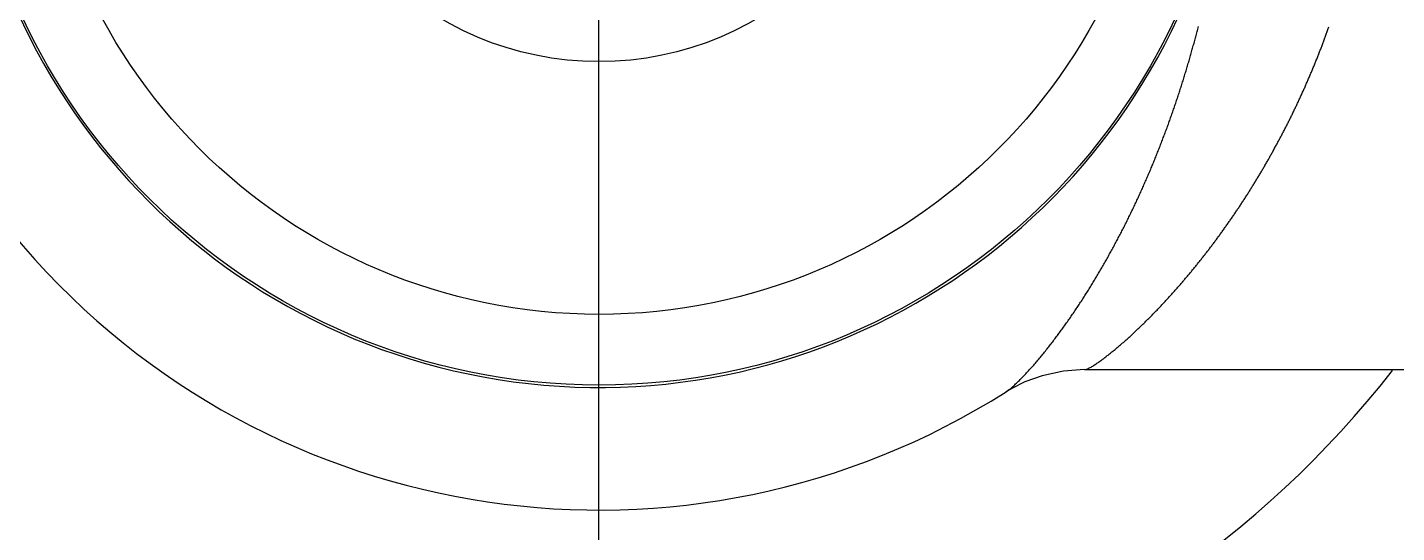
# Model space of a CAD drawing. Header units: millimetres. Extents: x 0 to 3800, y -67 to 2530.
# Drawn here: x 3226.55 to 3271.89, y 866.88 to 883.6 of the extents above; entities that cross this region are included whole.
import ezdxf
from ezdxf.lldxf.tags import DXFTag

# ---------------------------------------------------------------- set-up
doc = ezdxf.new("R2010")
doc.units = ezdxf.units.MM
doc.layers.add('내부선 및 부속', color=4, linetype='Continuous')
doc.layers.add('중심선', color=1, linetype='DASHED')
tags = doc.linetypes.add('DASHDOT', pattern=[70, 31, -13, 13, -13]).pattern_tags.tags
tags[10:11] = [DXFTag(74, 4), DXFTag(75, 0), DXFTag(340, '0'), DXFTag(46, 0.0), DXFTag(50, 0.0), DXFTag(44, 0.0), DXFTag(45, 0.0)]
tags[8:9] = [DXFTag(74, 4), DXFTag(75, 0), DXFTag(340, '0'), DXFTag(46, 0.0), DXFTag(50, 0.0), DXFTag(44, 0.0), DXFTag(45, 0.0)]
tags[6:7] = [DXFTag(74, 4), DXFTag(75, 0), DXFTag(340, '0'), DXFTag(46, 0.0), DXFTag(50, 0.0), DXFTag(44, 0.0), DXFTag(45, 0.0)]
tags[4:5] = [DXFTag(74, 4), DXFTag(75, 0), DXFTag(340, '0'), DXFTag(46, 0.0), DXFTag(50, 0.0), DXFTag(44, 0.0), DXFTag(45, 0.0)]
tags = doc.linetypes.add('DASHED', pattern=[25.72, 12.86, -12.86]).pattern_tags.tags
tags[6:7] = [DXFTag(74, 4), DXFTag(75, 0), DXFTag(340, '0'), DXFTag(46, 0.0), DXFTag(50, 0.0), DXFTag(44, 0.0), DXFTag(45, 0.0)]
tags[4:5] = [DXFTag(74, 4), DXFTag(75, 0), DXFTag(340, '0'), DXFTag(46, 0.0), DXFTag(50, 0.0), DXFTag(44, 0.0), DXFTag(45, 0.0)]

msp = doc.modelspace()

# ---------------------------------------------------------------- linework, layer by layer
at = {"layer": '내부선 및 부속', "linetype": 'Continuous'}
for p, q in [((3261.559, 872.271), (3281.023, 872.271)), ((3261.559, 872.271), (3281.023, 872.271)), ((3258.938, 871.524), (3258.947, 871.53)), ((3259.144, 871.648), (3258.958, 871.537))]:
    msp.add_line(p, q, dxfattribs=at)
at = {"layer": '내부선 및 부속', "linetype": 'Continuous', "flags": 128}
for points in [[(3259.044, 871.598), (3259.079, 871.625), (3259.112, 871.652), (3259.145, 871.68), (3259.178, 871.708), (3259.211, 871.737), (3259.243, 871.766), (3259.274, 871.796), (3259.306, 871.826), (3259.337, 871.856), (3259.368, 871.886), (3259.399, 871.916), (3259.43, 871.947), (3259.46, 871.978), (3259.49, 872.009), (3259.521, 872.04), (3259.551, 872.071), (3259.58, 872.102), (3259.61, 872.134), (3259.64, 872.166), (3259.669, 872.198), (3259.698, 872.229), (3259.727, 872.261), (3259.757, 872.294), (3259.785, 872.326), (3259.814, 872.358), (3259.843, 872.391), (3259.872, 872.423), (3259.9, 872.456), (3259.928, 872.489), (3259.957, 872.522), (3259.985, 872.554), (3260.013, 872.588), (3260.041, 872.621), (3260.069, 872.654), (3260.096, 872.687), (3260.124, 872.72), (3260.152, 872.754), (3260.179, 872.787), (3260.206, 872.821), (3260.234, 872.855), (3260.261, 872.888), (3260.288, 872.922), (3260.315, 872.956), (3260.342, 872.99), (3260.369, 873.024), (3260.396, 873.058), (3260.422, 873.092), (3260.449, 873.126), (3260.475, 873.161), (3260.502, 873.195), (3260.528, 873.229), (3260.554, 873.264), (3260.581, 873.298), (3260.607, 873.333), (3260.633, 873.367), (3260.659, 873.402), (3260.685, 873.437), (3260.71, 873.472), (3260.736, 873.507), (3260.762, 873.541), (3260.787, 873.576), (3260.813, 873.611), (3260.838, 873.646), (3260.864, 873.682), (3260.889, 873.717), (3260.914, 873.752), (3260.939, 873.787), (3260.964, 873.823), (3260.989, 873.858), (3261.014, 873.893), (3261.039, 873.929), (3261.064, 873.965), (3261.089, 874), (3261.113, 874.036), (3261.138, 874.071), (3261.162, 874.107), (3261.187, 874.143), (3261.211, 874.179), (3261.235, 874.215), (3261.26, 874.251), (3261.284, 874.287), (3261.308, 874.323), (3261.332, 874.359), (3261.356, 874.395), (3261.38, 874.431), (3261.404, 874.467), (3261.427, 874.503), (3261.451, 874.54), (3261.475, 874.576), (3261.498, 874.612), (3261.522, 874.649), (3261.545, 874.685), (3261.568, 874.722), (3261.592, 874.758), (3261.615, 874.795), (3261.638, 874.831), (3261.661, 874.868), (3261.684, 874.905), (3261.707, 874.942), (3261.73, 874.978), (3261.73, 874.978), (3261.753, 875.015), (3261.776, 875.052), (3261.798, 875.089), (3261.821, 875.126), (3261.843, 875.163), (3261.866, 875.2), (3261.888, 875.237), (3261.911, 875.274), (3261.933, 875.311), (3261.955, 875.348), (3261.978, 875.386), (3262, 875.423), (3262.022, 875.46), (3262.044, 875.497), (3262.066, 875.535), (3262.088, 875.572), (3262.109, 875.61), (3262.131, 875.647), (3262.153, 875.685), (3262.175, 875.722), (3262.196, 875.76), (3262.218, 875.797), (3262.239, 875.835), (3262.26, 875.873), (3262.282, 875.91), (3262.303, 875.948), (3262.324, 875.986), (3262.345, 876.024), (3262.366, 876.062), (3262.387, 876.1), (3262.408, 876.138), (3262.429, 876.176), (3262.45, 876.214), (3262.471, 876.252), (3262.492, 876.29), (3262.512, 876.328), (3262.533, 876.366), (3262.553, 876.404), (3262.574, 876.442), (3262.594, 876.48), (3262.615, 876.519), (3262.635, 876.557), (3262.655, 876.595), (3262.675, 876.634), (3262.695, 876.672), (3262.716, 876.711), (3262.736, 876.749), (3262.755, 876.787), (3262.775, 876.826), (3262.795, 876.865), (3262.815, 876.903), (3262.835, 876.942), (3262.854, 876.98), (3262.874, 877.019), (3262.893, 877.058), (3262.913, 877.096), (3262.932, 877.135), (3262.952, 877.174), (3262.971, 877.213), (3262.99, 877.252), (3263.009, 877.29), (3263.028, 877.329), (3263.048, 877.368), (3263.067, 877.407), (3263.086, 877.446), (3263.104, 877.485), (3263.123, 877.524), (3263.142, 877.563), (3263.161, 877.602), (3263.179, 877.641), (3263.198, 877.681), (3263.217, 877.72), (3263.235, 877.759), (3263.253, 877.798), (3263.272, 877.837), (3263.29, 877.877), (3263.308, 877.916), (3263.327, 877.955), (3263.345, 877.995), (3263.363, 878.034), (3263.381, 878.073), (3263.399, 878.113), (3263.417, 878.152), (3263.435, 878.192), (3263.452, 878.231), (3263.47, 878.271), (3263.488, 878.31), (3263.506, 878.35), (3263.523, 878.39), (3263.541, 878.429), (3263.558, 878.469), (3263.575, 878.509), (3263.593, 878.548), (3263.61, 878.588), (3263.627, 878.628), (3263.645, 878.668), (3263.662, 878.707), (3263.679, 878.747), (3263.696, 878.787), (3263.713, 878.827), (3263.713, 878.827), (3263.73, 878.867), (3263.747, 878.907), (3263.763, 878.947), (3263.78, 878.987), (3263.797, 879.027), (3263.813, 879.067), (3263.83, 879.107), (3263.846, 879.147), (3263.863, 879.187), (3263.879, 879.227), (3263.896, 879.267), (3263.912, 879.307), (3263.928, 879.348), (3263.944, 879.388), (3263.961, 879.428), (3263.977, 879.468), (3263.993, 879.508), (3264.009, 879.549), (3264.025, 879.589), (3264.04, 879.629), (3264.056, 879.67), (3264.072, 879.71), (3264.088, 879.75), (3264.103, 879.791), (3264.119, 879.831), (3264.134, 879.872), (3264.15, 879.912), (3264.165, 879.953), (3264.181, 879.993), (3264.196, 880.034), (3264.211, 880.074), (3264.226, 880.115), (3264.242, 880.156), (3264.257, 880.196), (3264.272, 880.237), (3264.287, 880.278), (3264.302, 880.318), (3264.317, 880.359), (3264.331, 880.4), (3264.346, 880.44), (3264.361, 880.481), (3264.376, 880.522), (3264.39, 880.563), (3264.405, 880.604), (3264.419, 880.644), (3264.434, 880.685), (3264.448, 880.726), (3264.462, 880.767), (3264.477, 880.808), (3264.491, 880.849), (3264.505, 880.89), (3264.519, 880.931), (3264.533, 880.972), (3264.547, 881.013), (3264.561, 881.054), (3264.575, 881.095), (3264.589, 881.136), (3264.603, 881.177), (3264.617, 881.218), (3264.63, 881.259), (3264.644, 881.3), (3264.658, 881.341), (3264.671, 881.383), (3264.685, 881.424), (3264.698, 881.465), (3264.712, 881.506), (3264.725, 881.547), (3264.738, 881.589), (3264.751, 881.63), (3264.765, 881.671), (3264.778, 881.713), (3264.791, 881.754), (3264.804, 881.795), (3264.817, 881.837), (3264.83, 881.878), (3264.842, 881.919), (3264.855, 881.961), (3264.868, 882.002), (3264.881, 882.044), (3264.893, 882.085), (3264.906, 882.127), (3264.918, 882.168), (3264.931, 882.209), (3264.943, 882.251), (3264.956, 882.293), (3264.968, 882.334), (3264.98, 882.376), (3264.993, 882.417), (3265.005, 882.459), (3265.017, 882.5), (3265.029, 882.542), (3265.041, 882.584), (3265.053, 882.625), (3265.065, 882.667), (3265.077, 882.709), (3265.089, 882.75), (3265.1, 882.792), (3265.112, 882.834), (3265.124, 882.876), (3265.135, 882.917), (3265.135, 882.917), (3265.147, 882.959), (3265.158, 883.001), (3265.17, 883.043), (3265.181, 883.084), (3265.193, 883.126), (3265.204, 883.168), (3265.215, 883.21), (3265.226, 883.252), (3265.237, 883.294), (3265.248, 883.336), (3265.26, 883.378), (3265.27, 883.419), (3265.281, 883.461), (3265.292, 883.503), (3265.303, 883.545), (3265.314, 883.587), (3265.325, 883.629)], [(3261.559, 872.272), (3261.592, 872.276), (3261.624, 872.285), (3261.654, 872.298), (3261.685, 872.312), (3261.714, 872.326), (3261.743, 872.342), (3261.772, 872.358), (3261.8, 872.374), (3261.828, 872.391), (3261.856, 872.408), (3261.884, 872.426), (3261.911, 872.444), (3261.939, 872.462), (3261.966, 872.481), (3261.993, 872.499), (3262.02, 872.518), (3262.047, 872.537), (3262.074, 872.556), (3262.1, 872.576), (3262.127, 872.595), (3262.153, 872.614), (3262.18, 872.634), (3262.206, 872.654), (3262.232, 872.674), (3262.258, 872.694), (3262.284, 872.714), (3262.31, 872.734), (3262.336, 872.754), (3262.362, 872.775), (3262.388, 872.795), (3262.413, 872.816), (3262.439, 872.836), (3262.465, 872.857), (3262.49, 872.878), (3262.515, 872.899), (3262.541, 872.919), (3262.566, 872.94), (3262.591, 872.962), (3262.617, 872.983), (3262.642, 873.004), (3262.667, 873.025), (3262.692, 873.046), (3262.717, 873.068), (3262.742, 873.089), (3262.767, 873.111), (3262.792, 873.132), (3262.816, 873.154), (3262.841, 873.175), (3262.866, 873.197), (3262.89, 873.219), (3262.915, 873.241), (3262.94, 873.263), (3262.964, 873.285), (3262.989, 873.307), (3263.013, 873.329), (3263.037, 873.351), (3263.062, 873.373), (3263.086, 873.395), (3263.11, 873.417), (3263.134, 873.439), (3263.159, 873.462), (3263.183, 873.484), (3263.207, 873.507), (3263.231, 873.529), (3263.255, 873.551), (3263.279, 873.574), (3263.303, 873.597), (3263.326, 873.619), (3263.35, 873.642), (3263.374, 873.665), (3263.398, 873.687), (3263.422, 873.71), (3263.445, 873.733), (3263.469, 873.756), (3263.492, 873.779), (3263.516, 873.802), (3263.539, 873.825), (3263.563, 873.848), (3263.586, 873.871), (3263.61, 873.894), (3263.633, 873.917), (3263.656, 873.94), (3263.68, 873.964), (3263.703, 873.987), (3263.726, 874.01), (3263.749, 874.034), (3263.772, 874.057), (3263.795, 874.08), (3263.818, 874.104), (3263.841, 874.127), (3263.864, 874.151), (3263.887, 874.174), (3263.91, 874.198), (3263.933, 874.222), (3263.956, 874.245), (3263.979, 874.269), (3264.001, 874.293), (3264.024, 874.317), (3264.047, 874.34), (3264.069, 874.364), (3264.069, 874.364), (3264.092, 874.388), (3264.115, 874.412), (3264.137, 874.436), (3264.16, 874.46), (3264.182, 874.484), (3264.204, 874.508), (3264.227, 874.532), (3264.249, 874.556), (3264.272, 874.581), (3264.294, 874.605), (3264.316, 874.629), (3264.338, 874.653), (3264.36, 874.677), (3264.383, 874.702), (3264.405, 874.726), (3264.427, 874.751), (3264.449, 874.775), (3264.471, 874.799), (3264.493, 874.824), (3264.515, 874.848), (3264.536, 874.873), (3264.558, 874.898), (3264.58, 874.922), (3264.602, 874.947), (3264.624, 874.971), (3264.645, 874.996), (3264.667, 875.021), (3264.689, 875.046), (3264.71, 875.07), (3264.732, 875.095), (3264.753, 875.12), (3264.775, 875.145), (3264.796, 875.17), (3264.818, 875.195), (3264.839, 875.22), (3264.86, 875.245), (3264.882, 875.27), (3264.903, 875.295), (3264.924, 875.32), (3264.946, 875.345), (3264.967, 875.37), (3264.988, 875.395), (3265.009, 875.421), (3265.03, 875.446), (3265.051, 875.471), (3265.072, 875.497), (3265.093, 875.522), (3265.114, 875.547), (3265.135, 875.573), (3265.156, 875.598), (3265.177, 875.623), (3265.198, 875.649), (3265.218, 875.674), (3265.239, 875.7), (3265.26, 875.725), (3265.28, 875.751), (3265.301, 875.777), (3265.322, 875.802), (3265.342, 875.828), (3265.363, 875.854), (3265.383, 875.879), (3265.404, 875.905), (3265.424, 875.931), (3265.445, 875.957), (3265.465, 875.982), (3265.485, 876.008), (3265.505, 876.034), (3265.526, 876.06), (3265.546, 876.086), (3265.566, 876.112), (3265.586, 876.138), (3265.606, 876.164), (3265.627, 876.19), (3265.647, 876.216), (3265.667, 876.242), (3265.687, 876.268), (3265.707, 876.294), (3265.726, 876.321), (3265.746, 876.347), (3265.766, 876.373), (3265.786, 876.399), (3265.806, 876.426), (3265.825, 876.452), (3265.845, 876.478), (3265.865, 876.505), (3265.885, 876.531), (3265.904, 876.557), (3265.924, 876.584), (3265.943, 876.61), (3265.963, 876.637), (3265.982, 876.663), (3266.002, 876.69), (3266.021, 876.716), (3266.04, 876.743), (3266.06, 876.769), (3266.079, 876.796), (3266.098, 876.823), (3266.118, 876.849), (3266.137, 876.876), (3266.156, 876.903), (3266.156, 876.903), (3266.175, 876.93), (3266.194, 876.956), (3266.213, 876.983), (3266.232, 877.01), (3266.251, 877.037), (3266.27, 877.064), (3266.289, 877.091), (3266.308, 877.117), (3266.327, 877.144), (3266.346, 877.171), (3266.364, 877.198), (3266.383, 877.225), (3266.402, 877.252), (3266.421, 877.279), (3266.439, 877.307), (3266.458, 877.334), (3266.476, 877.361), (3266.495, 877.388), (3266.513, 877.415), (3266.532, 877.442), (3266.55, 877.47), (3266.569, 877.497), (3266.587, 877.524), (3266.606, 877.551), (3266.624, 877.579), (3266.642, 877.606), (3266.66, 877.633), (3266.679, 877.661), (3266.697, 877.688), (3266.715, 877.716), (3266.733, 877.743), (3266.751, 877.771), (3266.769, 877.798), (3266.787, 877.826), (3266.805, 877.853), (3266.823, 877.881), (3266.841, 877.908), (3266.859, 877.936), (3266.877, 877.963), (3266.894, 877.991), (3266.912, 878.019), (3266.93, 878.047), (3266.948, 878.074), (3266.965, 878.102), (3266.983, 878.13), (3267, 878.158), (3267.018, 878.185), (3267.035, 878.213), (3267.053, 878.241), (3267.07, 878.269), (3267.088, 878.297), (3267.105, 878.325), (3267.123, 878.353), (3267.14, 878.381), (3267.157, 878.409), (3267.174, 878.437), (3267.192, 878.465), (3267.209, 878.493), (3267.226, 878.521), (3267.243, 878.549), (3267.26, 878.577), (3267.277, 878.605), (3267.294, 878.633), (3267.311, 878.661), (3267.328, 878.69), (3267.345, 878.718), (3267.362, 878.746), (3267.379, 878.774), (3267.395, 878.803), (3267.412, 878.831), (3267.429, 878.859), (3267.446, 878.887), (3267.462, 878.916), (3267.479, 878.944), (3267.495, 878.973), (3267.512, 879.001), (3267.528, 879.029), (3267.545, 879.058), (3267.561, 879.086), (3267.578, 879.115), (3267.594, 879.143), (3267.61, 879.172), (3267.627, 879.2), (3267.643, 879.229), (3267.659, 879.258), (3267.676, 879.286), (3267.692, 879.315), (3267.708, 879.344), (3267.724, 879.372), (3267.74, 879.401), (3267.756, 879.43), (3267.772, 879.458), (3267.788, 879.487), (3267.804, 879.516), (3267.82, 879.545), (3267.836, 879.574), (3267.851, 879.602), (3267.867, 879.631), (3267.883, 879.66), (3267.899, 879.689), (3267.899, 879.689), (3267.914, 879.718), (3267.93, 879.747), (3267.946, 879.776), (3267.961, 879.805), (3267.977, 879.834), (3267.992, 879.863), (3268.008, 879.892), (3268.023, 879.921), (3268.039, 879.95), (3268.054, 879.979), (3268.069, 880.008), (3268.085, 880.037), (3268.1, 880.066), (3268.115, 880.096), (3268.13, 880.125), (3268.145, 880.154), (3268.161, 880.183), (3268.176, 880.212), (3268.191, 880.242), (3268.206, 880.271), (3268.221, 880.3), (3268.236, 880.329), (3268.251, 880.359), (3268.265, 880.388), (3268.28, 880.418), (3268.295, 880.447), (3268.31, 880.476), (3268.325, 880.506), (3268.339, 880.535), (3268.354, 880.565), (3268.369, 880.594), (3268.383, 880.624), (3268.398, 880.653), (3268.412, 880.683), (3268.427, 880.712), (3268.441, 880.742), (3268.456, 880.771), (3268.47, 880.801), (3268.484, 880.83), (3268.499, 880.86), (3268.513, 880.89), (3268.527, 880.919), (3268.541, 880.949), (3268.555, 880.979), (3268.57, 881.008), (3268.584, 881.038), (3268.598, 881.068), (3268.612, 881.098), (3268.626, 881.127), (3268.64, 881.157), (3268.654, 881.187), (3268.667, 881.217), (3268.681, 881.247), (3268.695, 881.277), (3268.709, 881.307), (3268.723, 881.336), (3268.736, 881.366), (3268.75, 881.396), (3268.764, 881.426), (3268.777, 881.456), (3268.791, 881.486), (3268.804, 881.516), (3268.818, 881.546), (3268.831, 881.576), (3268.845, 881.606), (3268.858, 881.636), (3268.871, 881.666), (3268.885, 881.696), (3268.898, 881.727), (3268.911, 881.757), (3268.924, 881.787), (3268.938, 881.817), (3268.951, 881.847), (3268.964, 881.877), (3268.977, 881.908), (3268.99, 881.938), (3269.003, 881.968), (3269.016, 881.998), (3269.029, 882.029), (3269.042, 882.059), (3269.054, 882.089), (3269.067, 882.119), (3269.08, 882.15), (3269.093, 882.18), (3269.105, 882.21), (3269.118, 882.241), (3269.131, 882.271), (3269.143, 882.302), (3269.156, 882.332), (3269.168, 882.362), (3269.181, 882.393), (3269.193, 882.423), (3269.206, 882.454), (3269.218, 882.484), (3269.23, 882.515), (3269.243, 882.545), (3269.255, 882.576), (3269.267, 882.606), (3269.279, 882.637), (3269.291, 882.668), (3269.291, 882.668), (3269.303, 882.698), (3269.316, 882.729), (3269.328, 882.759), (3269.34, 882.79), (3269.352, 882.821), (3269.363, 882.851), (3269.375, 882.882), (3269.387, 882.913), (3269.399, 882.943), (3269.411, 882.974), (3269.423, 883.005), (3269.434, 883.036), (3269.446, 883.066), (3269.458, 883.097), (3269.469, 883.128), (3269.481, 883.159), (3269.492, 883.19), (3269.504, 883.22), (3269.515, 883.251), (3269.527, 883.282), (3269.538, 883.313), (3269.549, 883.344), (3269.561, 883.375), (3269.572, 883.406), (3269.583, 883.437), (3269.594, 883.468), (3269.605, 883.498), (3269.617, 883.529), (3269.628, 883.56), (3269.639, 883.591), (3269.65, 883.622)], [(3261.553, 872.271), (3260.864, 872.223), (3260.151, 872.071), (3259.577, 871.863), (3259.144, 871.648)], [(3258.975, 871.548), (3258.975, 871.548), (3258.975, 871.548), (3258.976, 871.549), (3258.976, 871.549), (3258.977, 871.549), (3258.977, 871.55), (3258.978, 871.55), (3258.978, 871.55), (3258.979, 871.551), (3258.979, 871.551), (3258.979, 871.551), (3258.98, 871.551), (3258.98, 871.552), (3258.981, 871.552), (3258.981, 871.552), (3258.982, 871.553), (3258.982, 871.553), (3258.983, 871.553), (3258.983, 871.554), (3258.984, 871.554), (3258.984, 871.554), (3258.984, 871.555), (3258.985, 871.555), (3258.985, 871.555), (3258.986, 871.555), (3258.986, 871.556), (3258.987, 871.556), (3258.987, 871.556), (3258.988, 871.557), (3258.988, 871.557), (3258.988, 871.557), (3258.989, 871.558), (3258.989, 871.558), (3258.99, 871.558), (3258.99, 871.559), (3258.991, 871.559), (3258.991, 871.559), (3258.992, 871.559), (3258.992, 871.56), (3258.992, 871.56), (3258.993, 871.56), (3258.993, 871.561), (3258.994, 871.561), (3258.994, 871.561), (3258.995, 871.562), (3258.995, 871.562), (3258.996, 871.562), (3258.996, 871.563), (3258.996, 871.563), (3258.997, 871.563), (3258.997, 871.563), (3258.998, 871.564), (3258.998, 871.564), (3258.999, 871.564), (3258.999, 871.565), (3259, 871.565), (3259, 871.565), (3259, 871.566), (3259.001, 871.566), (3259.001, 871.566), (3259.002, 871.567), (3259.002, 871.567), (3259.003, 871.567), (3259.003, 871.568), (3259.003, 871.568), (3259.004, 871.568), (3259.004, 871.568), (3259.005, 871.569), (3259.005, 871.569), (3259.006, 871.569), (3259.006, 871.57), (3259.007, 871.57), (3259.007, 871.57), (3259.007, 871.571), (3259.008, 871.571), (3259.008, 871.571), (3259.009, 871.572), (3259.009, 871.572), (3259.01, 871.572), (3259.01, 871.573), (3259.011, 871.573), (3259.011, 871.573), (3259.011, 871.573), (3259.012, 871.574), (3259.012, 871.574), (3259.013, 871.574), (3259.013, 871.575), (3259.014, 871.575), (3259.014, 871.575), (3259.014, 871.576), (3259.015, 871.576), (3259.015, 871.576), (3259.016, 871.577), (3259.016, 871.577), (3259.017, 871.577), (3259.017, 871.578), (3259.018, 871.578), (3259.018, 871.578), (3259.018, 871.579), (3259.019, 871.579), (3259.019, 871.579), (3259.019, 871.579), (3259.02, 871.58), (3259.02, 871.58), (3259.021, 871.58), (3259.021, 871.581), (3259.021, 871.581), (3259.022, 871.581), (3259.022, 871.581), (3259.023, 871.582), (3259.023, 871.582), (3259.024, 871.582), (3259.024, 871.583), (3259.024, 871.583), (3259.025, 871.583), (3259.025, 871.584), (3259.026, 871.584), (3259.026, 871.584), (3259.027, 871.585), (3259.027, 871.585), (3259.028, 871.585), (3259.028, 871.586), (3259.028, 871.586), (3259.029, 871.586), (3259.029, 871.587), (3259.03, 871.587), (3259.03, 871.587), (3259.031, 871.588), (3259.031, 871.588), (3259.031, 871.588), (3259.032, 871.589), (3259.032, 871.589), (3259.033, 871.589), (3259.033, 871.59), (3259.034, 871.59), (3259.034, 871.59), (3259.034, 871.591), (3259.035, 871.591), (3259.035, 871.591), (3259.036, 871.592), (3259.036, 871.592), (3259.037, 871.592), (3259.037, 871.592), (3259.037, 871.593), (3259.038, 871.593), (3259.038, 871.593), (3259.039, 871.594), (3259.039, 871.594), (3259.04, 871.594), (3259.04, 871.595), (3259.04, 871.595), (3259.041, 871.595), (3259.041, 871.596), (3259.042, 871.596), (3259.042, 871.596), (3259.043, 871.597), (3259.043, 871.597), (3259.043, 871.597), (3259.044, 871.598), (3259.044, 871.598), (3259.044, 871.598)]]:
    msp.add_lwpolyline(points, dxfattribs=at)
at = {"layer": '내부선 및 부속', "linetype": 'Continuous'}
for radius in [21.044, 18.7, 10.335]:
    msp.add_circle((3245.479, 892.802), radius, dxfattribs=at)
for centre, radius, start, end in [((3245.479, 892.802), 33.363, 38.0306, 321.9694), ((3245.479, 892.802), 25.178, 57.6319, 302.3682), ((3245.479, 892.802), 21.121, 9.8898, 350.1102), ((3258.485, 872.282), 0.883, 302.3943, 303.6598)]:
    msp.add_arc(centre, radius, start, end, dxfattribs=at)
at = {"layer": '중심선', "linetype": 'DASHDOT'}
msp.add_line((3245.479, 839.44), (3245.479, 946.165), dxfattribs=at)

doc.saveas('drawing.dxf')
